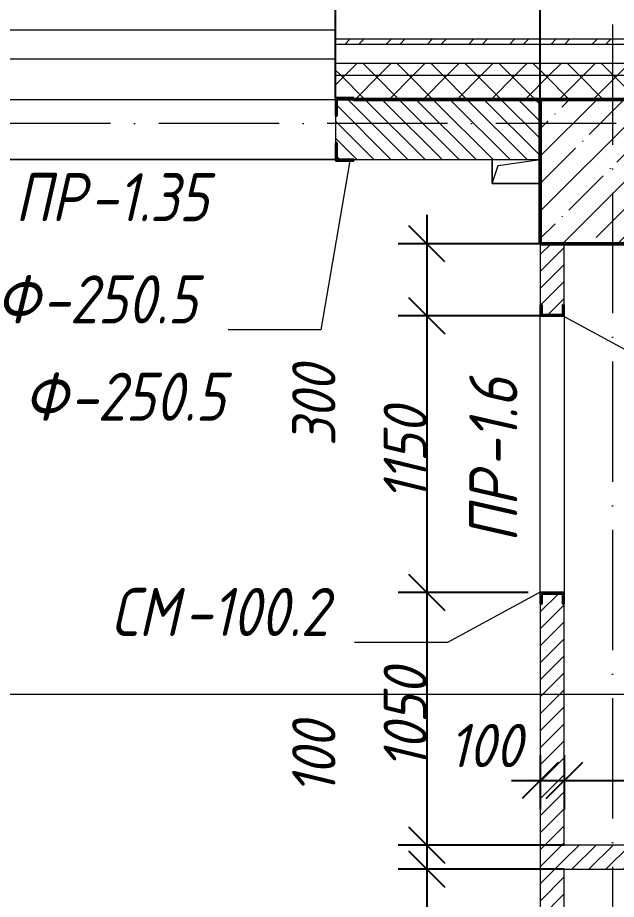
# Model space of a CAD drawing. Header units: millimetres. Extents: x -356862 to 418287, y 0 to 839748.
# Drawn here: x -138522 to -136034, y 627073 to 630737 of the extents above; entities that cross this region are included whole.
import ezdxf

# ---------------------------------------------------------------- set-up
doc = ezdxf.new("R2010")
doc.units = ezdxf.units.MM
doc.linetypes.add('50_200_ШТРИХ_1Т_ш5_п1_п1_', pattern=[700, 500, -100, 0, -100])
for name, color, linetype, lineweight in [('A-____-____-DIMS', 7, 'Continuous', 9), ('A-DOOR-____-IDEN', 7, 'Continuous', 9), ('A-DOOR-____-OTLN', 7, 'Continuous', 9), ('A-FLOR-____-OTLN', 7, 'Continuous', 9), ('A-GENM-____-IDEN', 7, 'Continuous', 9), ('A-GENM-____-MCUT', 7, 'Continuous', 25), ('A-GENM-____-OTLN', 7, 'Continuous', 9), ('A-GENM-____-OTLN-1', 7, 'Continuous', 25), ('A-GLAZ-____-OTLN', 7, 'Continuous', 9), ('A-WALL-____-MCUT', 7, 'Continuous', 13), ('A-WALL-____-MCUT-1', 7, 'Continuous', 9), ('A-WALL-____-MCUT-2', 7, 'Continuous', 50), ('A-WALL-____-OTLN', 7, 'Continuous', 9), ('A-WALL-____-PATT-1', 7, 'Continuous', 9), ('A-WALL-FNSH-MCUT-1', 7, 'Continuous', 9), ('S-COLS-____-MCUT', 7, 'Continuous', 50), ('S-COLS-____-OTLN', 7, 'Continuous', 9), ('S-GRID-____-OTLN-1', 7, '50_200_ШТРИХ_1Т_ш5_п1_п1_', 9)]:
    doc.layers.add(name, color=color, linetype=linetype, lineweight=lineweight)
for name, color, linetype, lineweight, true_color in [('A-DOOR-____-OTLN-1', 7, 'Continuous', 9, 0xffffff), ('A-WALL-____-MCUT-7', 7, 'Continuous', 9, 0x000000), ('A-WALL-____-PATT-2', 7, 'Continuous', 9, 0x787878), ('A-WALL-____-PATT-4', 9, 'Continuous', 9, 0x808080), ('A-WALL-FNSH-MCUT-3', 7, 'Continuous', 9, 0x000000), ('G-____-____-SYMB-2', 7, 'Continuous', 9, 0x000000), ('I-WALL-____-OTLN-2', 7, 'Continuous', 9, 0x000000)]:
    doc.layers.add(name, color=color, linetype=linetype, lineweight=lineweight, true_color=true_color)
doc.styles.add('ISOCPEUR_I_10', font='isocpeui.ttf', dxfattribs={"width": 0.9, "height": 180})
doc.styles.add('ISOCPEUR_I_14', font='isocpeui.ttf', dxfattribs={"width": 0.9, "height": 180})
doc.styles.add('ISOCPEUR_I_2', font='isocpeui.ttf', dxfattribs={"width": 0.85, "height": 2.3})
doc.dimstyles.new('ISO-1_8_0_9К_СРЕДНИЙ_Кладочные_5', dxfattribs={"dimscale": 304.8, "dimtxt": 179.276612, "dimasz": 0.492126, "dimexe": 0.393701, "dimexo": 0, "dimgap": 0, "dimtad": 1, "dimdec": 3, "dimrnd": 0.001, "dimdsep": 46, "dimtxsty": 'ISOCPEUR_I_10', "dimblk1": 'OBLIQUE', "dimblk2": 'OBLIQUE', "dimsah": 1, "dimcen": 0.09, "dimdle": 0.393701, "dimazin": 0, "dimtfac": 1, "dimtdec": 4, "dimtix": 1, "dimtmove": 2, "dimatfit": 3, "dimfxl": 1, "dimtvp": 1, "dimtolj": 1, "dimtzin": 0, "dimarcsym": 2})
doc.dimstyles.new('ISO-1_8_0_9К_СРЕДНИЙ_Кладочные_6', dxfattribs={"dimscale": 304.8, "dimtxt": 179.276612, "dimasz": 0.492126, "dimexe": 0.393701, "dimexo": 0, "dimgap": 0, "dimtad": 1, "dimdec": 3, "dimrnd": 0.001, "dimdsep": 46, "dimtxsty": 'ISOCPEUR_I_14', "dimblk1": 'OBLIQUE', "dimblk2": 'OBLIQUE', "dimsah": 1, "dimcen": 0.09, "dimdle": 0.393701, "dimazin": 0, "dimtfac": 1, "dimtdec": 4, "dimtix": 1, "dimtmove": 0, "dimatfit": 3, "dimfxl": 1, "dimtvp": 1, "dimtolj": 1, "dimtzin": 0, "dimarcsym": 2})
doc.dimstyles.new('ISO-1_8_0_9К_СРЕДНИЙ_Кладочные_8', dxfattribs={"dimscale": 304.8, "dimtxt": 179.276612, "dimasz": 0.492126, "dimexe": 0.393701, "dimexo": 0, "dimgap": 0, "dimtad": 1, "dimdec": 3, "dimrnd": 0.001, "dimdsep": 46, "dimtxsty": 'ISOCPEUR_I_14', "dimblk1": 'OBLIQUE', "dimblk2": 'OBLIQUE', "dimsah": 1, "dimcen": 0.09, "dimdle": 0.393701, "dimazin": 0, "dimtfac": 1, "dimtdec": 4, "dimtix": 1, "dimtmove": 0, "dimatfit": 3, "dimfxl": 1, "dimtvp": 1, "dimtolj": 1, "dimtzin": 0, "dimarcsym": 2})
pattern_1 = [(45, (-175000.736, 544716.51), (-35.35534, 35.35534), [])]
pattern_2 = [(45, (-175000.74, 544716.51), (-70.71068, 70.71068), []), (135, (-175000.74, 544716.51), (-70.71068, -70.71068), [])]

# ---------------------------------------------------------------- blocks, each defined once
blk = doc.blocks.new('BSC_Колонна _Прямоугольная - 600х600-V92-АР1_Кладочный план 1 этажа в осях 1-64_Ю-ЯЯ')
at = {"layer": 'S-COLS-____-OTLN'}
h = blk.add_hatch(dxfattribs=at)
h.set_pattern_fill('FP_95', color=256, style=0, pattern_type=2)
h.set_pattern_definition([(45, (-38950, -85381.04), (-114.04925, 114.04925), []), (45, (-38835.95, -85381.04), (-114.04925, 114.04925), [201.613, -40.323, 3.353, -36.97])])
h.paths.add_polyline_path([(-300, -300), (300, -300), (300, 300), (-300, 300)], flags=0)
at = {"layer": 'S-COLS-____-MCUT'}
for p, q in [((300, 300), (-300, 300)), ((-300, 300), (-300, -300)), ((300, -300), (300, 300)), ((-300, -300), (300, -300))]:
    blk.add_line(p, q, dxfattribs=at)
blk = doc.blocks.new('Проем_Дверь_Прямоугольный - 1800х2700h_оконные проемы-28620215-АР1_Кладочный план 1 этажа в осях 1-64_Ю-ЯЯ')
at = {"layer": 'A-DOOR-____-OTLN-1'}
for p, q in [((900, 125), (-900, 125)), ((900, -125), (-900, -125))]:
    blk.add_line(p, q, dxfattribs=at)
blk = doc.blocks.new('Фахверк_СКБ_Уголок - 250_3520-27500975-АР1_Кладочный план 1 этажа в осях 1-64_Ю-ЯЯ')
at = {"layer": 'A-GENM-____-MCUT'}
for p, q in [((200, 181), (125, 181)), ((125, 181), (125, 106)), ((131, 106), (131, 175)), ((131, 175), (200, 175)), ((200, 175), (200, 181)), ((125, 106), (131, 106)), ((131, -6), (125, -6)), ((125, -6), (125, -81)), ((131, -75), (131, -6)), ((125, -81), (200, -81)), ((200, -75), (131, -75)), ((200, -81), (200, -75))]:
    blk.add_line(p, q, dxfattribs=at)
blk = doc.blocks.new('154_Стойка_СКБ_Швеллер - СМ-2230_100-28218823-АР1_Кладочный план 1 этажа в осях 1-64_Ю-ЯЯ')
at = {"layer": 'A-GENM-____-MCUT'}
for p, q in [((171, 50), (125, 50)), ((125, 50), (125, -50)), ((129.5, 42.4), (171, 42.4)), ((129.5, -42.4), (129.5, 42.4)), ((171, 42.4), (171, 50)), ((125, -50), (171, -50)), ((171, -42.4), (129.5, -42.4)), ((171, -50), (171, -42.4))]:
    blk.add_line(p, q, dxfattribs=at)
blk = doc.blocks.new('AR_Отверстие прямоугольное _в плите_ - AR_Отверстие прямоугольное _в плите_-30511715-АР1_Кладочный план 1 этажа в осях 1-64_Ю-ЯЯ')
at = {"layer": 'A-GENM-____-OTLN'}
for p, q in [((-100, 50), (-100, -50)), ((-75, 25), (100, 50)), ((-100, -50), (-75, 25)), ((-100, -50), (100, -50))]:
    blk.add_line(p, q, dxfattribs=at)
blk = doc.blocks.new('Отлив_СКБ - Отлив витража_120_НВФ-31885689-АР1_Кладочный план 1 этажа в осях 1-64_Ю-ЯЯ')
at = {"layer": 'A-GLAZ-____-OTLN'}
for p, q in [((0, 83), (0, 120)), ((1800, 120), (0, 120)), ((1800, 120), (1800, 83)), ((0, 2), (1800, 2)), ((1800, 0), (0, 0))]:
    blk.add_line(p, q, dxfattribs=at)
blk = doc.blocks.new('_Oblique')
at = {"color": 0, "linetype": 'ByBlock', "lineweight": -2}
blk.add_line((-0.5, -0.5), (0.5, 0.5), dxfattribs=at)
blk = doc.blocks.new('*D12684')
at = {"layer": 'A-____-____-DIMS', "color": 0, "lineweight": -2, "transparency": 16777216}
for p, q in [((-139000.7, 630403.6), (-139000.7, 631522.7)), ((-137200.7, 630403.6), (-137200.7, 631522.7)), ((-139120.7, 631402.7), (-137080.7, 631402.7))]:
    blk.add_line(p, q, dxfattribs=at)
at = {"layer": 'Defpoints', "color": 0, "transparency": 16777216}
for p in [(-137200.7, 631402.7), (-139000.7, 630403.6), (-137200.7, 630403.6)]:
    blk.add_point(p, dxfattribs=at)
at = {"layer": 'A-____-____-DIMS', "color": 0, "lineweight": -2, "transparency": 16777216, "xscale": 150, "yscale": 150, "zscale": 150, "rotation": 180}
blk.add_blockref('_Oblique', (-139000.7, 631402.7), dxfattribs=at)
at = {"layer": 'A-____-____-DIMS', "color": 0, "lineweight": -2, "transparency": 16777216, "xscale": 150, "yscale": 150, "zscale": 150}
blk.add_blockref('_Oblique', (-137200.7, 631402.7), dxfattribs=at)
at = {"layer": 'A-____-____-DIMS', "color": 0, "transparency": 16777216, "insert": (-138100.7, 631492.7), "char_height": 180, "width": 504.733, "attachment_point": 5, "style": 'ISOCPEUR_I_14'}
blk.add_mtext('\\A1;1800', dxfattribs=at)
blk = doc.blocks.new('*D12685')
at = {"layer": 'A-____-____-DIMS', "color": 0, "lineweight": -2, "transparency": 16777216}
for p, q in [((-137200.7, 630403.6), (-137200.7, 631522.7)), ((-136350.7, 630397.6), (-136350.7, 631522.7)), ((-137320.7, 631402.7), (-136230.7, 631402.7))]:
    blk.add_line(p, q, dxfattribs=at)
at = {"layer": 'Defpoints', "color": 0, "transparency": 16777216}
for p in [(-136350.7, 631402.7), (-137200.7, 630403.6), (-136350.7, 630397.6)]:
    blk.add_point(p, dxfattribs=at)
at = {"layer": 'A-____-____-DIMS', "color": 0, "lineweight": -2, "transparency": 16777216, "xscale": 150, "yscale": 150, "zscale": 150, "rotation": 180}
blk.add_blockref('_Oblique', (-137200.7, 631402.7), dxfattribs=at)
at = {"layer": 'A-____-____-DIMS', "color": 0, "lineweight": -2, "transparency": 16777216, "xscale": 150, "yscale": 150, "zscale": 150}
blk.add_blockref('_Oblique', (-136350.7, 631402.7), dxfattribs=at)
at = {"layer": 'A-____-____-DIMS', "color": 0, "transparency": 16777216, "insert": (-136775.7, 631492.7), "char_height": 180, "width": 409.578, "attachment_point": 5, "style": 'ISOCPEUR_I_14'}
blk.add_mtext('\\A1;850', dxfattribs=at)
blk = doc.blocks.new('*D12853')
at = {"layer": 'A-____-____-DIMS', "color": 0, "lineweight": -2, "transparency": 16777216}
for p, q in [((-136821.4, 629917.6), (-136821.4, 629377.6)), ((-136350.7, 629797.6), (-136941.4, 629797.6)), ((-136253.8, 629497.6), (-136941.4, 629497.6))]:
    blk.add_line(p, q, dxfattribs=at)
at = {"layer": 'Defpoints', "color": 0, "transparency": 16777216}
for p in [(-136350.7, 629797.6), (-136821.4, 629497.6), (-136253.8, 629497.6)]:
    blk.add_point(p, dxfattribs=at)
at = {"layer": 'A-____-____-DIMS', "color": 0, "lineweight": -2, "transparency": 16777216, "xscale": 150, "yscale": 150, "zscale": 150}
for p, rotation in [((-136821.4, 629797.6), 90), ((-136821.4, 629497.6), 270)]:
    blk.add_blockref('_Oblique', p, dxfattribs=dict(at, rotation=rotation))
at = {"layer": 'A-____-____-DIMS', "color": 0, "transparency": 16777216, "insert": (-137381.5, 628955.9), "char_height": 180, "width": 409.578, "attachment_point": 1, "rotation": 90, "line_spacing_factor": 1.149209, "style": 'ISOCPEUR_I_10'}
blk.add_mtext('\\A1;300', dxfattribs=at)
blk = doc.blocks.new('*D12854')
at = {"layer": 'A-____-____-DIMS', "color": 0, "lineweight": -2, "transparency": 16777216}
for p, q in [((-136821.4, 629617.6), (-136821.4, 628227.6)), ((-136253.8, 629497.6), (-136941.4, 629497.6)), ((-136400.7, 628347.6), (-136941.4, 628347.6))]:
    blk.add_line(p, q, dxfattribs=at)
at = {"layer": 'Defpoints', "color": 0, "transparency": 16777216}
for p in [(-136253.8, 629497.6), (-136821.4, 628347.6), (-136400.7, 628347.6)]:
    blk.add_point(p, dxfattribs=at)
at = {"layer": 'A-____-____-DIMS', "color": 0, "lineweight": -2, "transparency": 16777216, "xscale": 150, "yscale": 150, "zscale": 150}
for p, rotation in [((-136821.4, 629497.6), 90), ((-136821.4, 628347.6), 270)]:
    blk.add_blockref('_Oblique', p, dxfattribs=dict(at, rotation=rotation))
at = {"layer": 'A-____-____-DIMS', "color": 0, "transparency": 16777216, "insert": (-136911.4, 628922.6), "char_height": 180, "width": 463.361, "attachment_point": 5, "rotation": 90, "style": 'ISOCPEUR_I_14'}
blk.add_mtext('\\A1;1150', dxfattribs=at)
blk = doc.blocks.new('*D12855')
at = {"layer": 'A-____-____-DIMS', "color": 0, "lineweight": -2, "transparency": 16777216}
for p, q in [((-136821.4, 628467.6), (-136821.4, 627177.6)), ((-136400.7, 628347.6), (-136941.4, 628347.6)), ((-136250.7, 627297.6), (-136941.4, 627297.6))]:
    blk.add_line(p, q, dxfattribs=at)
at = {"layer": 'Defpoints', "color": 0, "transparency": 16777216}
for p in [(-136400.7, 628347.6), (-136821.4, 627297.6), (-136250.7, 627297.6)]:
    blk.add_point(p, dxfattribs=at)
at = {"layer": 'A-____-____-DIMS', "color": 0, "lineweight": -2, "transparency": 16777216, "xscale": 150, "yscale": 150, "zscale": 150}
for p, rotation in [((-136821.4, 628347.6), 90), ((-136821.4, 627297.6), 270)]:
    blk.add_blockref('_Oblique', p, dxfattribs=dict(at, rotation=rotation))
at = {"layer": 'A-____-____-DIMS', "color": 0, "transparency": 16777216, "insert": (-136911.4, 627822.6), "char_height": 180, "width": 504.733, "attachment_point": 5, "rotation": 90, "style": 'ISOCPEUR_I_14'}
blk.add_mtext('\\A1;1050', dxfattribs=at)
blk = doc.blocks.new('*D12856')
at = {"layer": 'A-____-____-DIMS', "color": 0, "lineweight": -2, "transparency": 16777216}
for p, q in [((-136821.4, 627417.6), (-136821.4, 627077.6)), ((-136250.7, 627297.6), (-136941.4, 627297.6)), ((-136250.7, 627197.6), (-136941.4, 627197.6))]:
    blk.add_line(p, q, dxfattribs=at)
at = {"layer": 'Defpoints', "color": 0, "transparency": 16777216}
for p in [(-136250.7, 627297.6), (-136821.4, 627197.6), (-136250.7, 627197.6)]:
    blk.add_point(p, dxfattribs=at)
at = {"layer": 'A-____-____-DIMS', "color": 0, "lineweight": -2, "transparency": 16777216, "xscale": 150, "yscale": 150, "zscale": 150}
for p, rotation in [((-136821.4, 627297.6), 90), ((-136821.4, 627197.6), 270)]:
    blk.add_blockref('_Oblique', p, dxfattribs=dict(at, rotation=rotation))
at = {"layer": 'A-____-____-DIMS', "color": 0, "transparency": 16777216, "insert": (-137381.5, 627507.2), "char_height": 180, "width": 368.207, "attachment_point": 1, "rotation": 90, "line_spacing_factor": 1.149209, "style": 'ISOCPEUR_I_10'}
blk.add_mtext('\\A1;100', dxfattribs=at)
blk = doc.blocks.new('*D12857')
at = {"layer": 'A-____-____-DIMS', "color": 0, "lineweight": -2, "transparency": 16777216}
for p, q in [((-136821.4, 627317.6), (-136821.4, 626827.6)), ((-136250.7, 627197.6), (-136941.4, 627197.6)), ((-136250.7, 626947.6), (-136941.4, 626947.6))]:
    blk.add_line(p, q, dxfattribs=at)
at = {"layer": 'Defpoints', "color": 0, "transparency": 16777216}
for p in [(-136250.7, 627197.6), (-136821.4, 626947.6), (-136250.7, 626947.6)]:
    blk.add_point(p, dxfattribs=at)
at = {"layer": 'A-____-____-DIMS', "color": 0, "lineweight": -2, "transparency": 16777216, "xscale": 150, "yscale": 150, "zscale": 150}
for p, rotation in [((-136821.4, 627197.6), 90), ((-136821.4, 626947.6), 270)]:
    blk.add_blockref('_Oblique', p, dxfattribs=dict(at, rotation=rotation))
at = {"layer": 'A-____-____-DIMS', "color": 0, "transparency": 16777216, "insert": (-137381.5, 626352.9), "char_height": 180, "width": 409.578, "attachment_point": 1, "rotation": 90, "line_spacing_factor": 1.149209, "style": 'ISOCPEUR_I_10'}
blk.add_mtext('\\A1;250', dxfattribs=at)
blk = doc.blocks.new('*D12869')
at = {"layer": 'A-____-____-DIMS', "color": 0, "lineweight": -2, "transparency": 16777216}
for p, q in [((-136350.7, 627672.2), (-136350.7, 627446.2)), ((-136250.7, 627672.2), (-136250.7, 627446.2)), ((-136470.7, 627566.2), (-136130.7, 627566.2))]:
    blk.add_line(p, q, dxfattribs=at)
at = {"layer": 'Defpoints', "color": 0, "transparency": 16777216}
for p in [(-136350.7, 627672.2), (-136250.7, 627672.2), (-136250.7, 627566.2)]:
    blk.add_point(p, dxfattribs=at)
at = {"layer": 'A-____-____-DIMS', "color": 0, "lineweight": -2, "transparency": 16777216, "xscale": 150, "yscale": 150, "zscale": 150, "rotation": 180}
blk.add_blockref('_Oblique', (-136350.7, 627566.2), dxfattribs=at)
at = {"layer": 'A-____-____-DIMS', "color": 0, "lineweight": -2, "transparency": 16777216, "xscale": 150, "yscale": 150, "zscale": 150}
blk.add_blockref('_Oblique', (-136250.7, 627566.2), dxfattribs=at)
at = {"layer": 'A-____-____-DIMS', "color": 0, "transparency": 16777216, "insert": (-136729.9, 627802), "char_height": 180, "width": 368.207, "attachment_point": 1, "line_spacing_factor": 1.149209, "style": 'ISOCPEUR_I_10'}
blk.add_mtext('\\A1;100', dxfattribs=at)
blk = doc.blocks.new('*D12870')
at = {"layer": 'A-____-____-DIMS', "color": 0, "lineweight": -2, "transparency": 16777216}
for p, q in [((-136250.7, 627672.2), (-136250.7, 627446.2)), ((-134650.7, 626886), (-134650.7, 627686.2)), ((-136370.7, 627566.2), (-134530.7, 627566.2))]:
    blk.add_line(p, q, dxfattribs=at)
at = {"layer": 'Defpoints', "color": 0, "transparency": 16777216}
for p in [(-136250.7, 627672.2), (-134650.7, 627566.2), (-134650.7, 626886)]:
    blk.add_point(p, dxfattribs=at)
at = {"layer": 'A-____-____-DIMS', "color": 0, "lineweight": -2, "transparency": 16777216, "xscale": 150, "yscale": 150, "zscale": 150, "rotation": 180}
blk.add_blockref('_Oblique', (-136250.7, 627566.2), dxfattribs=at)
at = {"layer": 'A-____-____-DIMS', "color": 0, "lineweight": -2, "transparency": 16777216, "xscale": 150, "yscale": 150, "zscale": 150}
blk.add_blockref('_Oblique', (-134650.7, 627566.2), dxfattribs=at)
at = {"layer": 'A-____-____-DIMS', "color": 0, "transparency": 16777216, "insert": (-135450.7, 627656.2), "char_height": 180, "width": 504.733, "attachment_point": 5, "style": 'ISOCPEUR_I_14'}
blk.add_mtext('\\A1;1600', dxfattribs=at)

msp = doc.modelspace()

# ---------------------------------------------------------------- hatches: boundary and pattern name
at = {"layer": 'A-WALL-____-PATT-1'}
h = msp.add_hatch(dxfattribs=at)
h.set_pattern_fill('FP_6', color=256, style=0, pattern_type=2)
h.set_pattern_definition([(135, (-175000.736, 544716.51), (-35.35534, -35.35534), [])])
h.paths.add_polyline_path([(-137014.7967, 630147.5526), (-136350.7357, 630147.5526), (-136350.7357, 630397.5526), (-137194.7357, 630397.5526), (-137194.7357, 630328.5526), (-137200.7357, 630328.5526), (-137200.7357, 630216.5526), (-137194.7357, 630216.5526), (-137194.7357, 630147.5526), (-137125.7357, 630147.5526)], flags=0)
h.paths.add_polyline_path([(-139006.7357, 630147.5526), (-139006.7357, 630216.5526), (-139000.7357, 630216.5526), (-139000.7357, 630328.5526), (-139006.7357, 630328.5526), (-139006.7357, 630397.5526), (-140275.7357, 630397.5526), (-140275.7357, 630147.5526), (-139075.7357, 630147.5526)], flags=0)
at = {"layer": 'A-WALL-____-PATT-2'}
h = msp.add_hatch(dxfattribs=at)
h.set_pattern_fill('FP_3', color=256, style=0, pattern_type=2)
h.set_pattern_definition([(45, (-175000.74, 544716.51), (-85.53659, 85.53659), []), (45, (-174943.71, 544716.51), (-85.53659, 85.53659), [])])
h.paths.add_polyline_path([(-124835.7357, 630627.5526), (-124835.7357, 630647.5526), (-126700.7357, 630647.5526), (-126700.7357, 630627.5526), (-125526.2788, 630627.5526)], flags=0)
h.paths.add_polyline_path([(-129944.9395, 630627.5526), (-128500.7357, 630627.5526), (-128500.7357, 630647.5526), (-130200.7357, 630647.5526), (-130200.7357, 630627.5526)], flags=0)
h.paths.add_polyline_path([(-132000.7357, 630627.5526), (-132000.7357, 630647.5526), (-133700.7357, 630647.5526), (-133700.7357, 630627.5526), (-132596.136, 630627.5526)], flags=0)
h.paths.add_polyline_path([(-142597.7357, 630627.5526), (-142500.7357, 630627.5526), (-142500.7357, 630647.5526), (-143400.7357, 630647.5526), (-143400.7357, 630627.5526), (-143200.9217, 630627.5526)], flags=0)
h.paths.add_polyline_path([(-140625.7357, 630627.5526), (-139000.7357, 630627.5526), (-139000.7357, 630647.5526), (-140625.7357, 630647.5526)], flags=0)
h.paths.add_polyline_path([(-146350.7357, 630627.5526), (-145200.7357, 630627.5526), (-145200.7357, 630647.5526), (-146350.7357, 630647.5526)], flags=0)
h.paths.add_polyline_path([(-148150.7357, 630627.5526), (-148150.7357, 630647.5526), (-149220.7357, 630647.5526), (-149220.7357, 630627.5526), (-148503.3145, 630627.5526)], flags=0)
h.paths.add_polyline_path([(-137200.7357, 630627.5526), (-135500.7357, 630627.5526), (-135500.7357, 630647.5526), (-137200.7357, 630647.5526)], flags=0)
h.paths.add_polyline_path([(-151130.7357, 630627.5526), (-151020.7357, 630627.5526), (-151020.7357, 630647.5526), (-151130.7357, 630647.5526)], flags=0)
h = msp.add_hatch(dxfattribs=at)
h.set_pattern_fill('FP_1', color=256, style=0, pattern_type=2)
h.set_pattern_definition(pattern_2)
h.paths.add_polyline_path([(-125526.2788, 630497.5526), (-124835.7357, 630497.5526), (-124835.7357, 630547.5526), (-126700.7357, 630547.5526), (-126700.7357, 630497.5526)], flags=0)
h.paths.add_polyline_path([(-130200.7357, 630497.5526), (-128500.7357, 630497.5526), (-128500.7357, 630547.5526), (-130200.7357, 630547.5526)], flags=0)
h.paths.add_polyline_path([(-132000.7357, 630497.5526), (-132000.7357, 630547.5526), (-133700.7357, 630547.5526), (-133700.7357, 630497.5526), (-132596.136, 630497.5526)], flags=0)
h.paths.add_polyline_path([(-137200.7357, 630497.5526), (-135500.7357, 630497.5526), (-135500.7357, 630547.5526), (-137200.7357, 630547.5526)], flags=0)
h.paths.add_polyline_path([(-139000.7357, 630497.5526), (-139000.7357, 630547.5526), (-140625.7357, 630547.5526), (-140625.7357, 630497.5526), (-139665.9931, 630497.5526)], flags=0)
h.paths.add_polyline_path([(-142597.7357, 630497.5526), (-142500.7357, 630497.5526), (-142500.7357, 630547.5526), (-142597.7357, 630547.5526)], flags=0)
h = msp.add_hatch(dxfattribs=at)
h.set_pattern_fill('FP_1', color=256, style=0, pattern_type=2)
h.set_pattern_definition(pattern_2)
h.paths.add_polyline_path([(-124850.7357, 630397.5526), (-124835.7357, 630397.5526), (-124835.7357, 630497.5526), (-126700.7357, 630497.5526), (-126700.7357, 630403.5526), (-126625.7357, 630403.5526), (-126625.7357, 630397.5526), (-125450.7357, 630397.5526)], flags=0)
h.paths.add_polyline_path([(-132150.7357, 630397.5526), (-132075.7357, 630397.5526), (-132075.7357, 630403.5526), (-132000.7357, 630403.5526), (-132000.7357, 630497.5526), (-133700.7357, 630497.5526), (-133700.7357, 630403.5526), (-133625.7357, 630403.5526), (-133625.7357, 630397.5526), (-132596.136, 630397.5526)], flags=0)
h.paths.add_polyline_path([(-137125.7357, 630397.5526), (-135575.7357, 630397.5526), (-135575.7357, 630403.5526), (-135500.7357, 630403.5526), (-135500.7357, 630497.5526), (-137200.7357, 630497.5526), (-137200.7357, 630403.5526), (-137125.7357, 630403.5526)], flags=0)
h.paths.add_polyline_path([(-129061.2074, 630397.5526), (-128500.7357, 630397.5526), (-128500.7357, 630497.5526), (-130200.7357, 630497.5526), (-130200.7357, 630403.5526), (-130125.7357, 630403.5526), (-130125.7357, 630397.5526), (-129100.7357, 630397.5526)], flags=0)
h.paths.add_polyline_path([(-139075.7357, 630397.5526), (-139075.7357, 630403.5526), (-139000.7357, 630403.5526), (-139000.7357, 630497.5526), (-140625.7357, 630497.5526), (-140625.7357, 630397.5526), (-139665.9931, 630397.5526)], flags=0)
h.paths.add_polyline_path([(-142597.7357, 630397.5526), (-142500.7357, 630397.5526), (-142500.7357, 630497.5526), (-142597.7357, 630497.5526)], flags=0)
at = {"layer": 'A-WALL-____-PATT-4'}
h = msp.add_hatch(dxfattribs=at)
h.set_pattern_fill('FP_5', color=256, style=0, pattern_type=2)
h.set_pattern_definition(pattern_1)
h.paths.add_polyline_path([(-136343.1357, 623047.5526), (-136250.7357, 623047.5526), (-136250.7357, 623301.5526), (-136258.3357, 623301.5526), (-136258.3357, 623343.0526), (-136343.1357, 623343.0526), (-136343.1357, 623301.5526), (-136350.7357, 623301.5526), (-136350.7357, 623047.5526)], flags=0)
h.paths.add_polyline_path([(-136253.7357, 624500.5526), (-136253.7357, 624547.5526), (-136250.7357, 624547.5526), (-136250.7357, 628301.5526), (-136258.3357, 628301.5526), (-136258.3357, 628343.0526), (-136343.1357, 628343.0526), (-136343.1357, 628301.5526), (-136350.7357, 628301.5526), (-136350.7357, 624547.5526), (-136347.7357, 624547.5526), (-136347.7357, 624500.5526)], flags=0)
h.paths.add_polyline_path([(-136258.3357, 629502.0526), (-136258.3357, 629543.5526), (-136250.7357, 629543.5526), (-136250.7357, 629797.5526), (-136350.7357, 629797.5526), (-136350.7357, 629543.5526), (-136343.1357, 629543.5526), (-136343.1357, 629502.0526)], flags=0)
h = msp.add_hatch(dxfattribs=at)
h.set_pattern_fill('FP_5', color=256, style=0, pattern_type=2)
h.set_pattern_definition(pattern_1)
h.paths.add_polyline_path([(-136250.7357, 627197.5526), (-134700.7357, 627197.5526), (-134700.7357, 627200.5526), (-134653.7357, 627200.5526), (-134653.7357, 627294.5526), (-134700.7357, 627294.5526), (-134700.7357, 627297.5526), (-136250.7357, 627297.5526)], flags=0)
h.paths.add_polyline_path([(-133100.7357, 627197.5526), (-133100.7357, 627297.5526), (-134650.7357, 627297.5526), (-134650.7357, 627197.5526), (-134363.6002, 627197.5526)], flags=0)

# ---------------------------------------------------------------- linework, layer by layer
at = {"layer": 'A-FLOR-____-OTLN'}
for p, q in [((-136550.7357, 630047.5526), (-136550.7357, 630147.5526)), ((-136350.7357, 630047.5526), (-136550.7357, 630047.5526)), ((-135750.2357, 629797.0526), (-136250.7357, 629797.0526))]:
    msp.add_line(p, q, dxfattribs=at)
at = {"layer": 'A-GENM-____-IDEN'}
for p, q in [((-137142.4024, 630141.5526), (-137262.4505, 629439.2972)), ((-136250.7357, 629495.5526), (-135288.5377, 628969.2563)), ((-137262.4505, 629439.2972), (-137647.6021, 629439.2972)), ((-136350.7357, 628349.5526), (-136736.4646, 628140.0705)), ((-136736.4646, 628140.0705), (-137122.1934, 628140.0705))]:
    msp.add_line(p, q, dxfattribs=at)
at = {"layer": 'A-WALL-____-MCUT'}
for q in [(-135500.7357, 630627.5526), (-137200.7357, 630403.5526)]:
    msp.add_line((-137200.7357, 630627.5526), q, dxfattribs=at)
at = {"layer": 'A-WALL-____-MCUT-1'}
for p, q in [((-137200.7357, 630328.5526), (-137200.7357, 630216.5526)), ((-137125.7357, 630147.5526), (-136350.7357, 630147.5526))]:
    msp.add_line(p, q, dxfattribs=at)
at = {"layer": 'A-WALL-____-MCUT-2'}
msp.add_line((-136350.7357, 630397.5526), (-137125.7357, 630397.5526), dxfattribs=at)
at = {"layer": 'A-WALL-____-MCUT-7'}
for p, q in [((-137200.7357, 630547.5526), (-135500.7357, 630547.5526)), ((-137200.7357, 630497.5526), (-135500.7357, 630497.5526))]:
    msp.add_line(p, q, dxfattribs=at)
at = {"layer": 'A-WALL-____-OTLN'}
for p, q in [((-139000.7357, 630397.5526), (-137200.7357, 630397.5526)), ((-137200.7357, 630147.5526), (-139000.7357, 630147.5526))]:
    msp.add_line(p, q, dxfattribs=at)
at = {"layer": 'A-WALL-FNSH-MCUT-1'}
for p, q in [((-136350.7357, 629797.5526), (-136350.7357, 629543.5526)), ((-136250.7357, 629543.5526), (-136250.7357, 629797.5526)), ((-136350.7357, 628301.5526), (-136350.7357, 624547.5526)), ((-136250.7357, 627297.5526), (-136250.7357, 628301.5526)), ((-134700.7357, 627297.5526), (-136250.7357, 627297.5526)), ((-136250.7357, 626947.5526), (-136250.7357, 627197.5526)), ((-136250.7357, 627197.5526), (-134700.7357, 627197.5526))]:
    msp.add_line(p, q, dxfattribs=at)
at = {"layer": 'A-WALL-FNSH-MCUT-3'}
for p, q in [((-135500.7357, 630647.5526), (-137200.7357, 630647.5526)), ((-137200.7357, 630647.5526), (-137200.7357, 630627.5526))]:
    msp.add_line(p, q, dxfattribs=at)
at = {"layer": 'G-____-____-SYMB-2'}
msp.add_line((-180262.5176, 627925.5632), (-70620.9903, 627925.5632), dxfattribs=at)
at = {"layer": 'I-WALL-____-OTLN-2'}
for p, q in [((-136350.7357, 628347.5526), (-136350.7357, 629497.5526)), ((-136250.7357, 629497.5526), (-136250.7357, 628347.5526))]:
    msp.add_line(p, q, dxfattribs=at)
at = {"layer": 'S-GRID-____-OTLN-1'}
for p, q in [((-136050.7357, 635609.362), (-136050.7357, 597608.0984)), ((-70926.3291, 630297.5526), (-179669.5059, 630297.5526))]:
    msp.add_line(p, q, dxfattribs=at)

# ---------------------------------------------------------------- block references
at = {"layer": 'A-DOOR-____-OTLN', "rotation": 180}
msp.add_blockref('Проем_Дверь_Прямоугольный - 1800х2700h_оконные проемы-28620215-АР1_Кладочный план 1 этажа в осях 1-64_Ю-ЯЯ', (-138100.7357, 630272.5526), dxfattribs=at)
at = {"layer": 'A-GENM-____-OTLN'}
msp.add_blockref('AR_Отверстие прямоугольное _в плите_ - AR_Отверстие прямоугольное _в плите_-30511715-АР1_Кладочный план 1 этажа в осях 1-64_Ю-ЯЯ', (-136450.7357, 630097.5526), dxfattribs=at)
at = {"layer": 'A-GENM-____-OTLN-1'}
msp.add_blockref('Фахверк_СКБ_Уголок - 250_3520-27500975-АР1_Кладочный план 1 этажа в осях 1-64_Ю-ЯЯ', (-137325.7357, 630222.5526), dxfattribs=at)
for p, rotation in [((-136300.7357, 629372.5526), 89.99999999999993), ((-136300.7357, 628472.5526), 269.9999999999999)]:
    msp.add_blockref('154_Стойка_СКБ_Швеллер - СМ-2230_100-28218823-АР1_Кладочный план 1 этажа в осях 1-64_Ю-ЯЯ', p, dxfattribs=dict(at, rotation=rotation))
at = {"layer": 'A-GLAZ-____-OTLN'}
msp.add_blockref('Отлив_СКБ - Отлив витража_120_НВФ-31885689-АР1_Кладочный план 1 этажа в осях 1-64_Ю-ЯЯ', (-139000.7357, 630564.5526), dxfattribs=at)
at = {"layer": 'S-COLS-____-OTLN'}
msp.add_blockref('BSC_Колонна _Прямоугольная - 600х600-V92-АР1_Кладочный план 1 этажа в осях 1-64_Ю-ЯЯ', (-136050.7357, 630097.5526), dxfattribs=at)

# ---------------------------------------------------------------- texts
at = {"layer": 'A-DOOR-____-IDEN', "char_height": 200, "attachment_point": 1, "style": 'ISOCPEUR_I_2'}
for s, insert, width in [('ПР', (-138532.5061, 630091.0721), 375.18975), ('-1.35', (-138222.9436, 630091.0721), 663.79725)]:
    msp.add_mtext(s, dxfattribs=dict(at, insert=insert, width=width))
at = {"layer": 'A-DOOR-____-IDEN', "char_height": 200, "attachment_point": 1, "rotation": 90, "style": 'ISOCPEUR_I_2'}
for s, insert, width in [('-1.6', (-136645.6417, 628865.5947), 505.063125), ('ПР', (-136645.6417, 628556.0322), 375.18975)]:
    msp.add_mtext(s, dxfattribs=dict(at, insert=insert, width=width))
at = {"layer": 'A-GENM-____-IDEN', "char_height": 200, "attachment_point": 1, "style": 'ISOCPEUR_I_2'}
for s, insert, width in [('\\fISOCPEUR|b0|i1|c204|p34|;\\W.9;Ф', (-138612.1588, 629666.4133), 230.886), ('-250.5', (-138421.6588, 629666.4133), 865.8225), ('\\fISOCPEUR|b0|i1|c204|p34|;\\W.9;Ф', (-138496.2561, 629261.7893), 230.886), ('-250.5', (-138305.7561, 629261.7893), 865.8225), ('СМ', (-138134.2055, 628367.1866), 367.974562), ('-100.2', (-137830.5961, 628367.1866), 822.531375)]:
    msp.add_mtext(s, dxfattribs=dict(at, insert=insert, width=width))

# ---------------------------------------------------------------- dimensions: what is measured, and where the dimension line sits
at = {"layer": 'A-____-____-DIMS'}
for base, p1, p2, dimstyle, override, picture, middle in [((-137200.7357, 631402.6599), (-139000.7357, 630403.5526), (-137200.7357, 630403.5526), 'ISO-1_8_0_9К_СРЕДНИЙ_Кладочные_6', {"dimpost": '<>', "dimfxl": 1800}, '*D12684', (-138100.7357, 631492.6599)), ((-136350.7357, 631402.6599), (-137200.7357, 630403.5526), (-136350.7357, 630397.5526), 'ISO-1_8_0_9К_СРЕДНИЙ_Кладочные_6', {"dimpost": '<>', "dimfxl": 850.021176}, '*D12685', (-136775.7357, 631492.6599)), ((-134650.7357, 627566.1799), (-136250.7357, 627672.246), (-134650.7357, 626886.0218), 'ISO-1_8_0_9К_СРЕДНИЙ_Кладочные_8', {"dimpost": '<>', "dimfxl": 1782.736209}, '*D12870', (-135450.7357, 627656.1799))]:
    dim = msp.add_linear_dim(base=base, p1=p1, p2=p2, dimstyle=dimstyle, override=override, dxfattribs=at)
    dim.commit()
    dim.dimension.update_dxf_attribs({"geometry": picture, "text_midpoint": middle})
for base, p1, p2, override, picture, middle in [((-136821.3805, 629497.5526), (-136350.7357, 629797.5526), (-136253.7837, 629497.5526), {"dimpost": '<>', "dimfxl": 315.277164}, '*D12853', (-137261.5166, 629160.6876)), ((-136821.3805, 627197.5526), (-136250.7357, 627297.5526), (-136250.7357, 627197.5526), {"dimpost": '<>', "dimfxl": 100}, '*D12856', (-137261.5166, 627691.3343)), ((-136821.3805, 626947.5526), (-136250.7357, 627197.5526), (-136250.7357, 626947.5526), {"dimpost": '<>', "dimfxl": 250}, '*D12857', (-137261.5166, 626557.6775))]:
    dim = msp.add_linear_dim(base=base, p1=p1, p2=p2, angle=90, dimstyle='ISO-1_8_0_9К_СРЕДНИЙ_Кладочные_5', override=override, dxfattribs=at)
    dim.commit()
    dim.dimension.update_dxf_attribs({"geometry": picture, "text_midpoint": middle, "dimtype": 160, "text_rotation": 90})
for base, p1, p2, dimstyle, override, picture, middle in [((-136821.3805, 628347.5526), (-136253.7837, 629497.5526), (-136400.7357, 628347.5526), 'ISO-1_8_0_9К_СРЕДНИЙ_Кладочные_6', {"dimpost": '<>', "dimfxl": 1159.351064}, '*D12854', (-136911.3805, 628922.5526)), ((-136821.3805, 627297.5526), (-136400.7357, 628347.5526), (-136250.7357, 627297.5526), 'ISO-1_8_0_9К_СРЕДНИЙ_Кладочные_8', {"dimpost": '<>', "dimfxl": 1060.660172}, '*D12855', (-136911.3805, 627822.5526))]:
    dim = msp.add_linear_dim(base=base, p1=p1, p2=p2, angle=90, dimstyle=dimstyle, override=override, dxfattribs=at)
    dim.commit()
    dim.dimension.update_dxf_attribs({"geometry": picture, "text_midpoint": middle})
dim = msp.add_linear_dim(base=(-136250.7357, 627566.1799), p1=(-136350.7357, 627672.246), p2=(-136250.7357, 627672.246), dimstyle='ISO-1_8_0_9К_СРЕДНИЙ_Кладочные_5', override={"dimpost": '<>', "dimfxl": 100}, dxfattribs=at)
dim.commit()
dim.dimension.update_dxf_attribs({"geometry": '*D12869', "text_midpoint": (-136545.8408, 627682.0018), "dimtype": 160})

doc.saveas('drawing.dxf')
